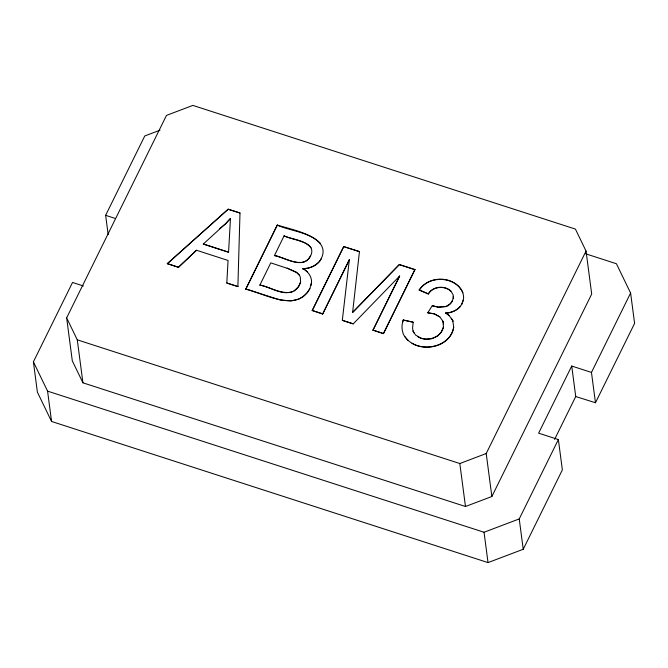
<?xml version="1.0" encoding="UTF-8"?>
<svg xmlns="http://www.w3.org/2000/svg" width="668" height="668" viewBox="0 0 668 668"><rect width="100%" height="100%" fill="white"/><g stroke="black" fill="none" stroke-linecap="round" stroke-linejoin="round"><path stroke-width="1" d="M237.883 286.58L239.996 212.992L228.222 209.184L167.292 263.618L178.398 267.342L196.501 250.249L228.064 260.453L226.803 282.998L237.883 286.58L226.803 282.998M413.943 332.973L413.041 330.944L415.529 335.052L421.433 338.325L425.458 339.219L431.979 338.726L437.54 336.037L441.189 332.246L443.452 327.044L442.959 321.233L443.594 323.871M228.573 252.203L230.468 218.469L225.408 223.838L203.297 244.037L228.573 252.203L203.297 244.037M453.18 298.496L453.33 296.341L453.196 298.638L451.368 302.654L448.27 305.577L445.982 306.595L438.25 307.238L432.338 305.735L438.225 307.096L445.965 306.453L450.032 304.057L452.37 300.959M300.583 282.08L298.471 286.722L294.07 290.998L297.21 288.493L299.498 285.119L300.583 282.08L300.316 277.095L299.398 275.166L296.567 272.335L287.081 268.135L296.584 272.477L299.398 275.166M463.225 300.299C459.576 309.977 464.469 298.579 463.509 296.575C463.45 291.064 459.008 285.486 453.914 282.698C442.55 276.076 426.526 278.923 419.212 290.087L428.297 293.978C432.956 286.163 444.796 285.553 450.875 291.089C444.487 285.027 432.747 286.238 428.297 293.978M404.942 336.864C413.125 346.166 402.687 335.06 402.979 333.006C401.518 328.522 401.719 324.439 403.288 319.964L413.183 322.218L412.574 328.063L413.066 331.094M322.677 313.993L349.339 259.752L322.677 313.993L312.215 310.478L343.744 246.542L359.451 251.619L352.604 312.449L399.364 264.52L414.937 269.563L383.432 333.641L372.969 330.117L399.648 276.018L372.986 330.259M399.648 276.018L353.23 323.871L342.317 320.348L349.339 259.752M311.021 285.503L311.538 282.414L309.877 288.618L307.046 292.951L303.072 296.609L298.746 299.155L291.056 300.976L280.301 299.965L245.791 289.135L277.295 225.058C292.45 229.959 335.645 237.474 319.546 261.472C316.398 265.179 311.898 267.459 307.163 268.361C301.343 268.845 300.266 269.287 307.146 268.219C312.958 267.317 318.711 263.434 321.35 258.65M412.006 343.252C426.443 352.036 451.034 345.097 453.681 327.186C450.466 347.51 421.825 353.247 407.814 340.112M403.288 319.964L402.595 322.185M310.52 256.069C317.826 241.457 292.359 239.971 284.1 235.804L274.423 255.627C284.459 257.238 303.573 270.331 310.503 255.927C303.197 270.097 284.585 257.105 274.398 255.477L274.423 255.627M417.667 336.655C426.476 342.367 441.323 337.791 443.452 327.044M571.725 366.039L575.732 396.525L595.464 402.762L591.464 372.427L571.725 366.039L538.625 433.165L558.365 439.552L562.364 469.888L523.228 549.263L488.032 562.598L51.57 421.466L37.391 392.174L33.4 361.831L72.536 282.455L83.4 285.971M108.166 234.551L105.636 215.33L144.772 135.955L159.994 130.193M66.65 317.868L166.482 115.397L192.868 105.402L575.415 229.091L586.045 251.068L591.698 294.037L491.865 496.508L465.479 506.503L82.932 382.814L72.303 360.845L66.65 317.868L77.279 339.837L82.932 382.814M245.791 289.135L277.295 225.058M294.054 290.856C282.981 296.759 270.724 286.781 259.869 285.136L270.765 262.858L287.098 268.277M312.24 310.62L343.744 246.542M383.432 333.641L414.937 269.563M491.865 496.508L486.212 453.53L586.045 251.068M554.59 439.41L575.732 396.525M523.228 549.263L519.228 518.927L558.365 439.552M591.464 372.427L630.609 293.043L616.43 263.751L585.686 253.807M595.464 402.762L634.6 323.387L630.609 293.043M460.361 306.37C457.054 310.369 450.85 312.774 445.648 313.175C452.169 312.883 459.125 309.818 461.98 303.614M245.774 288.993C264.511 293.461 296.358 313.167 309.877 288.618M427.72 312.799L434.275 313.768L439.744 316.832L434.292 313.91L427.72 312.799L432.321 305.593M419.212 290.087C429.023 274.615 455.885 276.318 462.857 292.734M219.588 228.64L225.425 223.98L230.468 218.469M399.364 264.52L352.604 312.449M178.398 267.342L196.501 250.249M167.317 263.76L228.222 209.184M77.279 339.837L459.818 463.534L486.212 453.53M33.4 361.831L47.57 391.131L484.041 532.254L519.228 518.927M259.869 285.136L259.852 284.994C270.289 287.232 281.437 294.68 292.208 291.916M403.305 320.106L413.183 322.218M228.239 209.326L239.996 212.992M277.32 225.199C291.023 231.195 309.651 232.122 320.172 243.16M343.761 246.684L359.451 251.619M399.38 264.67L414.953 269.705M311.096 247.853C305.41 240.388 292.467 239.779 284.117 235.954L284.1 235.804M105.636 215.33L115.506 218.528M167.292 263.618L178.373 267.2M312.215 310.478L322.661 313.851M372.969 330.117L383.407 333.499M419.195 289.945L428.28 293.828M445.623 313.025C447.969 311.772 456.653 327.462 451.401 318.294M445.648 313.175L448.988 315.455M303.439 268.67C308.432 272.068 311.831 276.744 311.564 282.564M303.464 268.82L307.505 272.001M439.728 316.69L442.976 321.375M450.875 291.089L452.937 294.446L453.347 296.483M452.846 320.941L453.681 327.186M484.041 532.254L488.032 562.598M459.818 463.534L465.479 506.503M353.23 323.871L342.317 320.348M47.57 391.131L51.57 421.466"/></g></svg>
